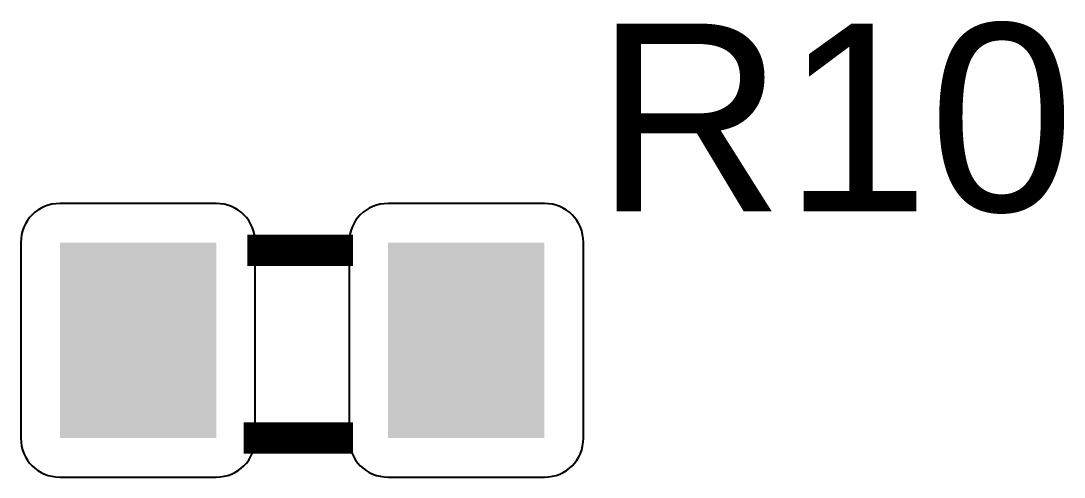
# Model space of a CAD drawing. Header units: inches. Extents: x 15 to 148, y 10 to 111.
# Drawn here: x 138.176 to 138.777, y 101.756 to 102.018 of the extents above; entities that cross this region are included whole.
import ezdxf

# ---------------------------------------------------------------- set-up
doc = ezdxf.new("R2010")
doc.units = ezdxf.units.IN
doc.header["$MEASUREMENT"] = 0
doc.layers.add('BLK_12AWG', color=7, linetype='Continuous')

# ---------------------------------------------------------------- blocks, each defined once
blk = doc.blocks.new('RPAD')
blk.add_trace([(-0.5, -0.5), (-0.5, 0.5), (0.5, -0.5), (0.5, 0.5)])
blk = doc.blocks.new('CEGHSD')
for points in [[(134.71951, 101.45172), (134.67951, 101.45172), (134.67847, 101.45167), (134.67747, 101.45152), (134.6765, 101.45128), (134.67558, 101.45095), (134.6747, 101.45053), (134.67388, 101.45004), (134.67311, 101.44947), (134.6724, 101.44883), (134.67176, 101.44812), (134.67119, 101.44735), (134.6707, 101.44653), (134.67028, 101.44565), (134.66995, 101.44473), (134.66971, 101.44376), (134.66956, 101.44276), (134.66951, 101.44172), (134.66951, 101.39172), (134.66956, 101.39068), (134.66971, 101.38967), (134.66995, 101.38871), (134.67028, 101.38778), (134.6707, 101.38691), (134.67119, 101.38608), (134.67176, 101.38531), (134.6724, 101.38461), (134.67311, 101.38397), (134.67388, 101.3834), (134.6747, 101.3829), (134.67558, 101.38249), (134.6765, 101.38216), (134.67747, 101.38192), (134.67847, 101.38177), (134.67951, 101.38172), (134.71951, 101.38172), (134.72055, 101.38177), (134.72156, 101.38192), (134.72252, 101.38216), (134.72345, 101.38249), (134.72432, 101.3829), (134.72515, 101.3834), (134.72591, 101.38397), (134.72662, 101.38461), (134.72726, 101.38531), (134.72783, 101.38608), (134.72832, 101.38691), (134.72874, 101.38778), (134.72907, 101.38871), (134.72931, 101.38967), (134.72946, 101.39068), (134.72951, 101.39172), (134.72951, 101.44172), (134.72946, 101.44276), (134.72931, 101.44376), (134.72907, 101.44473), (134.72874, 101.44565), (134.72832, 101.44653), (134.72783, 101.44735), (134.72726, 101.44812), (134.72662, 101.44883), (134.72591, 101.44947), (134.72515, 101.45004), (134.72432, 101.45053), (134.72345, 101.45095), (134.72252, 101.45128), (134.72156, 101.45152), (134.72055, 101.45167), (134.71951, 101.45172)], [(134.80351, 101.45172), (134.76351, 101.45172), (134.76247, 101.45167), (134.76147, 101.45152), (134.7605, 101.45128), (134.75958, 101.45095), (134.7587, 101.45053), (134.75788, 101.45004), (134.75711, 101.44947), (134.7564, 101.44883), (134.75576, 101.44812), (134.75519, 101.44735), (134.7547, 101.44653), (134.75428, 101.44565), (134.75395, 101.44473), (134.75371, 101.44376), (134.75356, 101.44276), (134.75351, 101.44172), (134.75351, 101.39172), (134.75356, 101.39068), (134.75371, 101.38967), (134.75395, 101.38871), (134.75428, 101.38778), (134.7547, 101.38691), (134.75519, 101.38608), (134.75576, 101.38531), (134.7564, 101.38461), (134.75711, 101.38397), (134.75788, 101.3834), (134.7587, 101.3829), (134.75958, 101.38249), (134.7605, 101.38216), (134.76147, 101.38192), (134.76247, 101.38177), (134.76351, 101.38172), (134.80351, 101.38172), (134.80455, 101.38177), (134.80556, 101.38192), (134.80652, 101.38216), (134.80745, 101.38249), (134.80832, 101.3829), (134.80915, 101.3834), (134.80991, 101.38397), (134.81062, 101.38461), (134.81126, 101.38531), (134.81183, 101.38608), (134.81232, 101.38691), (134.81274, 101.38778), (134.81307, 101.38871), (134.81331, 101.38967), (134.81346, 101.39068), (134.81351, 101.39172), (134.81351, 101.44172), (134.81346, 101.44276), (134.81331, 101.44376), (134.81307, 101.44473), (134.81274, 101.44565), (134.81232, 101.44653), (134.81183, 101.44735), (134.81126, 101.44812), (134.81062, 101.44883), (134.80991, 101.44947), (134.80915, 101.45004), (134.80832, 101.45053), (134.80745, 101.45095), (134.80652, 101.45128), (134.80556, 101.45152), (134.80455, 101.45167), (134.80351, 101.45172)]]:
    blk.add_lwpolyline(points, close=True)
at = {"const_width": 0.008}
for points in [[(134.75451, 101.43972), (134.72751, 101.43972)], [(134.75451, 101.43972), (134.72751, 101.43972)], [(134.75451, 101.43972), (134.72751, 101.43972)], [(134.75451, 101.39172), (134.72651, 101.39172)], [(134.75451, 101.39172), (134.72651, 101.39172)], [(134.75451, 101.39172), (134.72651, 101.39172)]]:
    blk.add_lwpolyline(points, dxfattribs=at)
at = {"xscale": 0.04, "yscale": 0.05}
for p in [(134.69951, 101.41672), (134.78351, 101.41672)]:
    blk.add_blockref('RPAD', p, dxfattribs=at)
at = {"width": 1.041667}
blk.add_text('R10', height=0.048, dxfattribs=at).set_placement((134.81651, 101.44972))
blk.add_text('R10', height=0.048, dxfattribs=at).set_placement((134.81651, 101.44972))
blk.add_text('R10', height=0.048, dxfattribs=at).set_placement((134.81651, 101.44972))

msp = doc.modelspace()

# ---------------------------------------------------------------- block references
at = {"layer": 'BLK_12AWG', "xscale": 2.25, "yscale": 2.25, "zscale": 2.25}
msp.add_blockref('CEGHSD', (-164.83027, -126.3532), dxfattribs=at)

doc.saveas('drawing.dxf')
